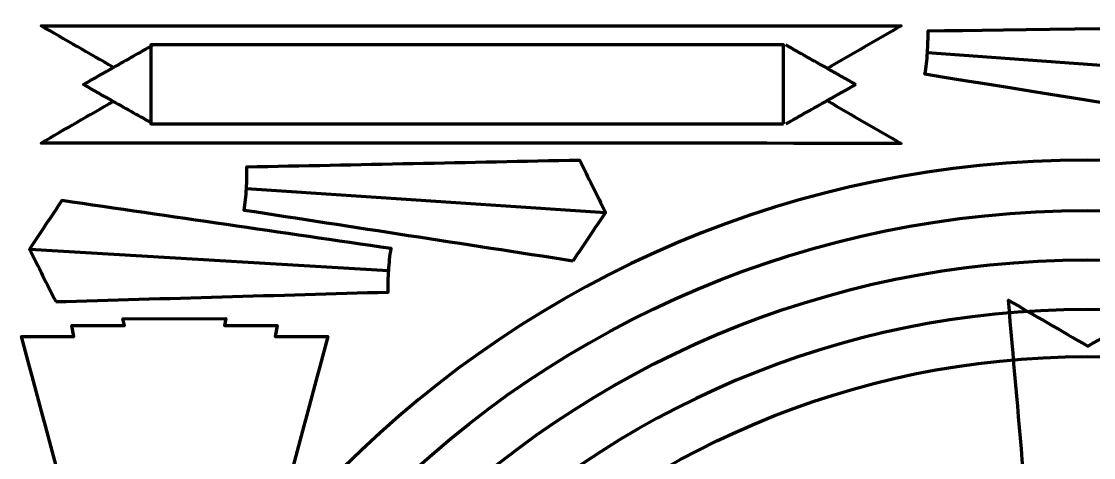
# Model space of a CAD drawing. Header units: inches. Extents: x -151 to 18, y -59 to 24.
# Drawn here: x -16.5 to 0.61, y 15.42 to 22.39 of the extents above; entities that cross this region are included whole.
import ezdxf

# ---------------------------------------------------------------- set-up
doc = ezdxf.new("R2010")
doc.units = ezdxf.units.IN
doc.header["$MEASUREMENT"] = 0
doc.layers.add('Layer 1', color=7, linetype='Continuous')

msp = doc.modelspace()

# ---------------------------------------------------------------- linework, layer by layer
at = {"layer": 'Layer 1', "color": 7}
for points, knots in [([(-3.183, 21.386), (-3.335, 21.473), (-3.486, 21.559), (-3.638, 21.643), (-3.638, 21.643), (-3.245, 21.87), (-2.851, 22.097), (-2.458, 22.325), (-2.458, 22.325), (-2.458, 22.325), (-16.19, 22.325), (-16.19, 22.325), (-16.19, 22.325), (-15.805, 22.102), (-15.419, 21.88), (-15.034, 21.657), (-15.034, 21.657), (-15.194, 21.567), (-15.353, 21.476), (-15.513, 21.386), (-15.513, 21.386), (-15.359, 21.296), (-15.199, 21.206), (-15.037, 21.116), (-15.037, 21.116), (-15.422, 20.894), (-15.806, 20.672), (-16.19, 20.45), (-16.19, 20.45), (-11.613, 20.448), (-7.035, 20.446), (-2.458, 20.444), (-2.458, 20.444), (-2.852, 20.671), (-3.246, 20.899), (-3.641, 21.127), (-3.641, 21.127), (-3.488, 21.212), (-3.335, 21.298), (-3.183, 21.386)], [0, 0, 0, 0, 0.090909, 0.090909, 0.090909, 0.090909, 0.181818, 0.181818, 0.181818, 0.181818, 0.272727, 0.272727, 0.272727, 0.272727, 0.363636, 0.363636, 0.363636, 0.363636, 0.454545, 0.454545, 0.454545, 0.454545, 0.545455, 0.545455, 0.545455, 0.545455, 0.636364, 0.636364, 0.636364, 0.636364, 0.727273, 0.727273, 0.727273, 0.727273, 0.818182, 0.818182, 0.818182, 0.818182, 1, 1, 1, 1]), ([(8.384, 19.859), (8.171, 20.3), (7.957, 20.741), (7.744, 21.182), (7.744, 21.182), (7.744, 21.182), (8.569, 22.394), (8.569, 22.394), (8.569, 22.394), (8.502, 22.393), (0.593, 22.28), (-2.031, 22.243), (-2.031, 22.243), (-2.029, 22.128), (-2.032, 22.011), (-2.04, 21.896), (-2.04, 21.896), (-2.048, 21.779), (-2.061, 21.664), (-2.08, 21.549), (-2.08, 21.549), (1.087, 21.038), (8.318, 19.87), (8.384, 19.859)], [0, 0, 0, 0, 0.142857, 0.142857, 0.142857, 0.142857, 0.285714, 0.285714, 0.285714, 0.285714, 0.428571, 0.428571, 0.428571, 0.428571, 0.571429, 0.571429, 0.571429, 0.571429, 0.714286, 0.714286, 0.714286, 0.714286, 1, 1, 1, 1]), ([(-4.337, 20.755), (-4.337, 20.755), (-14.436, 20.755), (-14.436, 20.755), (-14.436, 20.755), (-14.436, 20.755), (-14.436, 22.017), (-14.436, 22.017), (-14.436, 22.017), (-14.436, 22.017), (-4.337, 22.017), (-4.337, 22.017), (-4.337, 22.017), (-4.337, 22.017), (-4.337, 20.755), (-4.337, 20.755)], [0, 0, 0, 0, 0.2, 0.2, 0.2, 0.2, 0.4, 0.4, 0.4, 0.4, 0.6, 0.6, 0.6, 0.6, 1, 1, 1, 1]), ([(-7.699, 18.563), (-7.527, 18.822), (-7.352, 19.081), (-7.18, 19.34), (-7.18, 19.34), (-7.317, 19.619), (-7.456, 19.899), (-7.593, 20.178), (-7.593, 20.178), (-9.364, 20.142), (-11.133, 20.105), (-12.904, 20.069), (-12.904, 20.069), (-12.904, 20.069), (-12.905, 20.068), (-12.905, 20.068), (-12.905, 20.068), (-12.902, 19.953), (-12.904, 19.837), (-12.91, 19.721), (-12.91, 19.721), (-12.917, 19.605), (-12.929, 19.489), (-12.946, 19.373), (-12.946, 19.373), (-11.197, 19.103), (-9.448, 18.832), (-7.699, 18.563)], [0, 0, 0, 0, 0.125, 0.125, 0.125, 0.125, 0.25, 0.25, 0.25, 0.25, 0.375, 0.375, 0.375, 0.375, 0.5, 0.5, 0.5, 0.5, 0.625, 0.625, 0.625, 0.625, 0.75, 0.75, 0.75, 0.75, 1, 1, 1, 1]), ([(-15.954, 17.914), (-16.094, 18.192), (-16.234, 18.471), (-16.374, 18.75), (-16.374, 18.75), (-16.203, 19.01), (-16.03, 19.27), (-15.859, 19.53), (-15.859, 19.53), (-14.107, 19.275), (-12.355, 19.019), (-10.603, 18.763), (-10.603, 18.763), (-10.603, 18.763), (-10.602, 18.762), (-10.602, 18.762), (-10.602, 18.762), (-10.62, 18.648), (-10.632, 18.532), (-10.64, 18.416), (-10.64, 18.416), (-10.648, 18.301), (-10.65, 18.184), (-10.647, 18.067), (-10.647, 18.067), (-12.416, 18.017), (-14.186, 17.965), (-15.954, 17.914)], [0, 0, 0, 0, 0.125, 0.125, 0.125, 0.125, 0.25, 0.25, 0.25, 0.25, 0.375, 0.375, 0.375, 0.375, 0.5, 0.5, 0.5, 0.5, 0.625, 0.625, 0.625, 0.625, 0.75, 0.75, 0.75, 0.75, 1, 1, 1, 1]), ([(-12.897, 14.815), (-12.897, 14.815), (-12.295, 14.815), (-12.295, 14.815), (-12.295, 14.815), (-12.068, 15.662), (-11.84, 16.509), (-11.614, 17.356), (-11.614, 17.356), (-11.614, 17.356), (-12.45, 17.356), (-12.45, 17.356), (-12.45, 17.356), (-12.45, 17.356), (-12.418, 17.535), (-12.418, 17.535), (-12.418, 17.535), (-12.418, 17.535), (-13.263, 17.535), (-13.263, 17.535), (-13.263, 17.535), (-13.263, 17.535), (-13.239, 17.642), (-13.239, 17.642), (-13.239, 17.642), (-13.239, 17.642), (-14.885, 17.639), (-14.885, 17.639), (-14.885, 17.639), (-14.885, 17.639), (-14.86, 17.535), (-14.86, 17.535), (-14.86, 17.535), (-14.86, 17.535), (-15.698, 17.535), (-15.698, 17.535), (-15.698, 17.535), (-15.698, 17.535), (-15.667, 17.356), (-15.667, 17.356), (-15.667, 17.356), (-15.667, 17.356), (-16.503, 17.356), (-16.503, 17.356), (-16.503, 17.356), (-16.276, 16.509), (-16.048, 15.662), (-15.822, 14.815), (-15.822, 14.815), (-15.822, 14.815), (-15.219, 14.815), (-15.219, 14.815), (-15.219, 14.815), (-15.219, 14.815), (-15.041, 13.805), (-15.041, 13.805), (-15.041, 13.805), (-15.041, 13.805), (-14.55, 13.805), (-14.55, 13.805), (-14.55, 13.805), (-14.55, 13.805), (-14.461, 12.795), (-14.461, 12.795), (-14.461, 12.795), (-14.461, 12.795), (-13.663, 12.795), (-13.663, 12.795), (-13.663, 12.795), (-13.663, 12.795), (-13.575, 13.805), (-13.575, 13.805), (-13.575, 13.805), (-13.575, 13.805), (-13.076, 13.805), (-13.076, 13.805), (-13.076, 13.805), (-13.076, 13.805), (-12.897, 14.815), (-12.897, 14.815)], [0, 0, 0, 0, 0.047619, 0.047619, 0.047619, 0.047619, 0.095238, 0.095238, 0.095238, 0.095238, 0.142857, 0.142857, 0.142857, 0.142857, 0.190476, 0.190476, 0.190476, 0.190476, 0.238095, 0.238095, 0.238095, 0.238095, 0.285714, 0.285714, 0.285714, 0.285714, 0.333333, 0.333333, 0.333333, 0.333333, 0.380952, 0.380952, 0.380952, 0.380952, 0.428571, 0.428571, 0.428571, 0.428571, 0.47619, 0.47619, 0.47619, 0.47619, 0.52381, 0.52381, 0.52381, 0.52381, 0.571429, 0.571429, 0.571429, 0.571429, 0.619048, 0.619048, 0.619048, 0.619048, 0.666667, 0.666667, 0.666667, 0.666667, 0.714286, 0.714286, 0.714286, 0.714286, 0.761905, 0.761905, 0.761905, 0.761905, 0.809524, 0.809524, 0.809524, 0.809524, 0.857143, 0.857143, 0.857143, 0.857143, 0.904762, 0.904762, 0.904762, 0.904762, 1, 1, 1, 1])]:
    msp.add_open_spline(points, degree=3, knots=knots, dxfattribs=at)
at = {"layer": 'Layer 1', "color": 240, "lineweight": 70}
for points, knots in [([(-3.183, 21.386), (-3.335, 21.473), (-3.486, 21.559), (-3.638, 21.643), (-3.638, 21.643), (-3.245, 21.87), (-2.851, 22.097), (-2.458, 22.325), (-2.458, 22.325), (-2.458, 22.325), (-16.19, 22.325), (-16.19, 22.325), (-16.19, 22.325), (-15.805, 22.102), (-15.419, 21.88), (-15.034, 21.657), (-15.034, 21.657), (-15.194, 21.567), (-15.353, 21.476), (-15.513, 21.386), (-15.513, 21.386), (-15.359, 21.296), (-15.199, 21.206), (-15.037, 21.116), (-15.037, 21.116), (-15.422, 20.894), (-15.806, 20.672), (-16.19, 20.45), (-16.19, 20.45), (-11.613, 20.448), (-7.035, 20.446), (-2.458, 20.444), (-2.458, 20.444), (-2.852, 20.671), (-3.246, 20.899), (-3.641, 21.127), (-3.641, 21.127), (-3.488, 21.212), (-3.335, 21.298), (-3.183, 21.386)], [0, 0, 0, 0, 0.090909, 0.090909, 0.090909, 0.090909, 0.181818, 0.181818, 0.181818, 0.181818, 0.272727, 0.272727, 0.272727, 0.272727, 0.363636, 0.363636, 0.363636, 0.363636, 0.454545, 0.454545, 0.454545, 0.454545, 0.545455, 0.545455, 0.545455, 0.545455, 0.636364, 0.636364, 0.636364, 0.636364, 0.727273, 0.727273, 0.727273, 0.727273, 0.818182, 0.818182, 0.818182, 0.818182, 1, 1, 1, 1]), ([(8.384, 19.859), (8.171, 20.3), (7.957, 20.741), (7.744, 21.182), (7.744, 21.182), (7.744, 21.182), (8.569, 22.394), (8.569, 22.394), (8.569, 22.394), (8.502, 22.393), (0.593, 22.28), (-2.031, 22.243), (-2.031, 22.243), (-2.029, 22.128), (-2.032, 22.011), (-2.04, 21.896), (-2.04, 21.896), (-2.048, 21.779), (-2.061, 21.664), (-2.08, 21.549), (-2.08, 21.549), (1.087, 21.038), (8.318, 19.87), (8.384, 19.859)], [0, 0, 0, 0, 0.142857, 0.142857, 0.142857, 0.142857, 0.285714, 0.285714, 0.285714, 0.285714, 0.428571, 0.428571, 0.428571, 0.428571, 0.571429, 0.571429, 0.571429, 0.571429, 0.714286, 0.714286, 0.714286, 0.714286, 1, 1, 1, 1]), ([(-4.337, 20.755), (-4.337, 20.755), (-14.436, 20.755), (-14.436, 20.755), (-14.436, 20.755), (-14.436, 20.755), (-14.436, 22.017), (-14.436, 22.017), (-14.436, 22.017), (-14.436, 22.017), (-4.337, 22.017), (-4.337, 22.017), (-4.337, 22.017), (-4.337, 22.017), (-4.337, 20.755), (-4.337, 20.755)], [0, 0, 0, 0, 0.2, 0.2, 0.2, 0.2, 0.4, 0.4, 0.4, 0.4, 0.6, 0.6, 0.6, 0.6, 1, 1, 1, 1]), ([(-7.699, 18.563), (-7.527, 18.822), (-7.352, 19.081), (-7.18, 19.34), (-7.18, 19.34), (-7.317, 19.619), (-7.456, 19.899), (-7.593, 20.178), (-7.593, 20.178), (-9.364, 20.142), (-11.133, 20.105), (-12.904, 20.069), (-12.904, 20.069), (-12.904, 20.069), (-12.905, 20.068), (-12.905, 20.068), (-12.905, 20.068), (-12.902, 19.953), (-12.904, 19.837), (-12.91, 19.721), (-12.91, 19.721), (-12.917, 19.605), (-12.929, 19.489), (-12.946, 19.373), (-12.946, 19.373), (-11.197, 19.103), (-9.448, 18.832), (-7.699, 18.563)], [0, 0, 0, 0, 0.125, 0.125, 0.125, 0.125, 0.25, 0.25, 0.25, 0.25, 0.375, 0.375, 0.375, 0.375, 0.5, 0.5, 0.5, 0.5, 0.625, 0.625, 0.625, 0.625, 0.75, 0.75, 0.75, 0.75, 1, 1, 1, 1]), ([(-15.954, 17.914), (-16.094, 18.192), (-16.234, 18.471), (-16.374, 18.75), (-16.374, 18.75), (-16.203, 19.01), (-16.03, 19.27), (-15.859, 19.53), (-15.859, 19.53), (-14.107, 19.275), (-12.355, 19.019), (-10.603, 18.763), (-10.603, 18.763), (-10.603, 18.763), (-10.602, 18.762), (-10.602, 18.762), (-10.602, 18.762), (-10.62, 18.648), (-10.632, 18.532), (-10.64, 18.416), (-10.64, 18.416), (-10.648, 18.301), (-10.65, 18.184), (-10.647, 18.067), (-10.647, 18.067), (-12.416, 18.017), (-14.186, 17.965), (-15.954, 17.914)], [0, 0, 0, 0, 0.125, 0.125, 0.125, 0.125, 0.25, 0.25, 0.25, 0.25, 0.375, 0.375, 0.375, 0.375, 0.5, 0.5, 0.5, 0.5, 0.625, 0.625, 0.625, 0.625, 0.75, 0.75, 0.75, 0.75, 1, 1, 1, 1]), ([(-12.897, 14.815), (-12.897, 14.815), (-12.295, 14.815), (-12.295, 14.815), (-12.295, 14.815), (-12.068, 15.662), (-11.84, 16.509), (-11.614, 17.356), (-11.614, 17.356), (-11.614, 17.356), (-12.45, 17.356), (-12.45, 17.356), (-12.45, 17.356), (-12.45, 17.356), (-12.418, 17.535), (-12.418, 17.535), (-12.418, 17.535), (-12.418, 17.535), (-13.263, 17.535), (-13.263, 17.535), (-13.263, 17.535), (-13.263, 17.535), (-13.239, 17.642), (-13.239, 17.642), (-13.239, 17.642), (-13.239, 17.642), (-14.885, 17.639), (-14.885, 17.639), (-14.885, 17.639), (-14.885, 17.639), (-14.86, 17.535), (-14.86, 17.535), (-14.86, 17.535), (-14.86, 17.535), (-15.698, 17.535), (-15.698, 17.535), (-15.698, 17.535), (-15.698, 17.535), (-15.667, 17.356), (-15.667, 17.356), (-15.667, 17.356), (-15.667, 17.356), (-16.503, 17.356), (-16.503, 17.356), (-16.503, 17.356), (-16.276, 16.509), (-16.048, 15.662), (-15.822, 14.815), (-15.822, 14.815), (-15.822, 14.815), (-15.219, 14.815), (-15.219, 14.815), (-15.219, 14.815), (-15.219, 14.815), (-15.041, 13.805), (-15.041, 13.805), (-15.041, 13.805), (-15.041, 13.805), (-14.55, 13.805), (-14.55, 13.805), (-14.55, 13.805), (-14.55, 13.805), (-14.461, 12.795), (-14.461, 12.795), (-14.461, 12.795), (-14.461, 12.795), (-13.663, 12.795), (-13.663, 12.795), (-13.663, 12.795), (-13.663, 12.795), (-13.575, 13.805), (-13.575, 13.805), (-13.575, 13.805), (-13.575, 13.805), (-13.076, 13.805), (-13.076, 13.805), (-13.076, 13.805), (-13.076, 13.805), (-12.897, 14.815), (-12.897, 14.815)], [0, 0, 0, 0, 0.047619, 0.047619, 0.047619, 0.047619, 0.095238, 0.095238, 0.095238, 0.095238, 0.142857, 0.142857, 0.142857, 0.142857, 0.190476, 0.190476, 0.190476, 0.190476, 0.238095, 0.238095, 0.238095, 0.238095, 0.285714, 0.285714, 0.285714, 0.285714, 0.333333, 0.333333, 0.333333, 0.333333, 0.380952, 0.380952, 0.380952, 0.380952, 0.428571, 0.428571, 0.428571, 0.428571, 0.47619, 0.47619, 0.47619, 0.47619, 0.52381, 0.52381, 0.52381, 0.52381, 0.571429, 0.571429, 0.571429, 0.571429, 0.619048, 0.619048, 0.619048, 0.619048, 0.666667, 0.666667, 0.666667, 0.666667, 0.714286, 0.714286, 0.714286, 0.714286, 0.761905, 0.761905, 0.761905, 0.761905, 0.809524, 0.809524, 0.809524, 0.809524, 0.857143, 0.857143, 0.857143, 0.857143, 0.904762, 0.904762, 0.904762, 0.904762, 1, 1, 1, 1])]:
    msp.add_open_spline(points, degree=3, knots=knots, dxfattribs=at)
at = {"layer": 'Layer 1', "color": 114, "lineweight": 70}
for points in [[(-14.399, 22.017), (-14.611, 21.897), (-14.822, 21.777), (-15.034, 21.657)], [(-3.638, 21.643), (-3.859, 21.767), (-4.08, 21.889), (-4.3, 22.017)], [(-2.04, 21.896), (-2.04, 21.896), (7.744, 21.182), (7.744, 21.182)], [(-15.037, 21.115), (-14.822, 20.995), (-14.604, 20.875), (-14.399, 20.755)], [(-4.3, 20.755), (-4.08, 20.882), (-3.861, 21.004), (-3.641, 21.127)], [(-12.91, 19.721), (-12.91, 19.721), (-7.18, 19.34), (-7.18, 19.34)], [(-16.368, 18.751), (-16.368, 18.751), (-10.647, 18.411), (-10.647, 18.411)]]:
    msp.add_open_spline(points, degree=3, dxfattribs=at)
at = {"layer": 'Layer 1', "color": 7, "lineweight": 70}
msp.add_open_spline([(17.3, 3.389), (17.3, 3.389), (17.3, -12.606), (17.3, -12.606), (17.3, -12.606), (11.705, -14.924), (6.109, -17.242), (0.514, -19.56), (0.514, -19.56), (-5.084, -17.238), (-10.681, -14.915), (-16.279, -12.593), (-16.279, -12.593), (-16.279, -12.593), (-16.279, 3.389), (-16.279, 3.389), (-16.279, 3.389), (-16.279, 12.661), (-8.762, 20.178), (0.51, 20.178), (0.51, 20.178), (9.783, 20.178), (17.3, 12.661), (17.3, 3.389)], degree=3, knots=[0, 0, 0, 0, 0.142857, 0.142857, 0.142857, 0.142857, 0.285714, 0.285714, 0.285714, 0.285714, 0.428571, 0.428571, 0.428571, 0.428571, 0.571429, 0.571429, 0.571429, 0.571429, 0.714286, 0.714286, 0.714286, 0.714286, 1, 1, 1, 1], dxfattribs=at)
at = {"layer": 'Layer 1', "color": 114, "lineweight": 70}
for points, knots in [([(-15.471, 3.389), (-15.471, 12.215), (-8.316, 19.37), (0.51, 19.37), (0.51, 19.37), (9.337, 19.37), (16.492, 12.215), (16.492, 3.389)], [0, 0, 0, 0, 0.333333, 0.333333, 0.333333, 0.333333, 1, 1, 1, 1]), ([(-14.681, 3.389), (-14.681, 11.779), (-7.879, 18.58), (0.51, 18.58), (0.51, 18.58), (8.9, 18.58), (15.702, 11.779), (15.702, 3.389)], [0, 0, 0, 0, 0.333333, 0.333333, 0.333333, 0.333333, 1, 1, 1, 1]), ([(0.169, 7.393), (-0.058, 10.003), (-0.285, 12.613), (-0.511, 15.223), (-0.511, 15.223), (-0.59, 16.128), (-0.668, 17.032), (-0.747, 17.936), (-0.747, 17.936), (-0.325, 17.692), (0.098, 17.447), (0.521, 17.202), (0.521, 17.202), (0.945, 17.447), (1.369, 17.692), (1.793, 17.936), (1.793, 17.936), (1.485, 14.423), (1.177, 10.91), (0.868, 7.396)], [0, 0, 0, 0, 0.166667, 0.166667, 0.166667, 0.166667, 0.333333, 0.333333, 0.333333, 0.333333, 0.5, 0.5, 0.5, 0.5, 0.666667, 0.666667, 0.666667, 0.666667, 1, 1, 1, 1]), ([(14.909, 3.389), (14.909, 11.341), (8.462, 17.788), (0.51, 17.788), (0.51, 17.788), (-7.442, 17.788), (-13.888, 11.341), (-13.888, 3.389), (-13.888, 3.389), (-13.888, 3.389), (-13.888, 3.389), (-13.888, 3.389), (-13.888, 3.389), (-13.888, 3.389), (-13.888, 3.393), (-13.888, 3.393), (-13.888, 3.393), (-13.888, 3.393), (-13.888, -12.588), (-13.888, -12.588), (-13.888, -12.588), (-13.888, -12.588), (-13.11, -12.588), (-13.11, -12.588), (-13.11, -12.588), (-13.11, -12.588), (-13.109, 3.393), (-13.109, 3.393)], [0, 0, 0, 0, 0.125, 0.125, 0.125, 0.125, 0.25, 0.25, 0.25, 0.25, 0.375, 0.375, 0.375, 0.375, 0.5, 0.5, 0.5, 0.5, 0.625, 0.625, 0.625, 0.625, 0.75, 0.75, 0.75, 0.75, 1, 1, 1, 1]), ([(-13.109, 3.389), (-13.109, 10.925), (-7.026, 17.035), (0.51, 17.035), (0.51, 17.035), (8.047, 17.035), (14.156, 10.925), (14.156, 3.389)], [0, 0, 0, 0, 0.333333, 0.333333, 0.333333, 0.333333, 1, 1, 1, 1])]:
    msp.add_open_spline(points, degree=3, knots=knots, dxfattribs=at)

doc.saveas('drawing.dxf')
